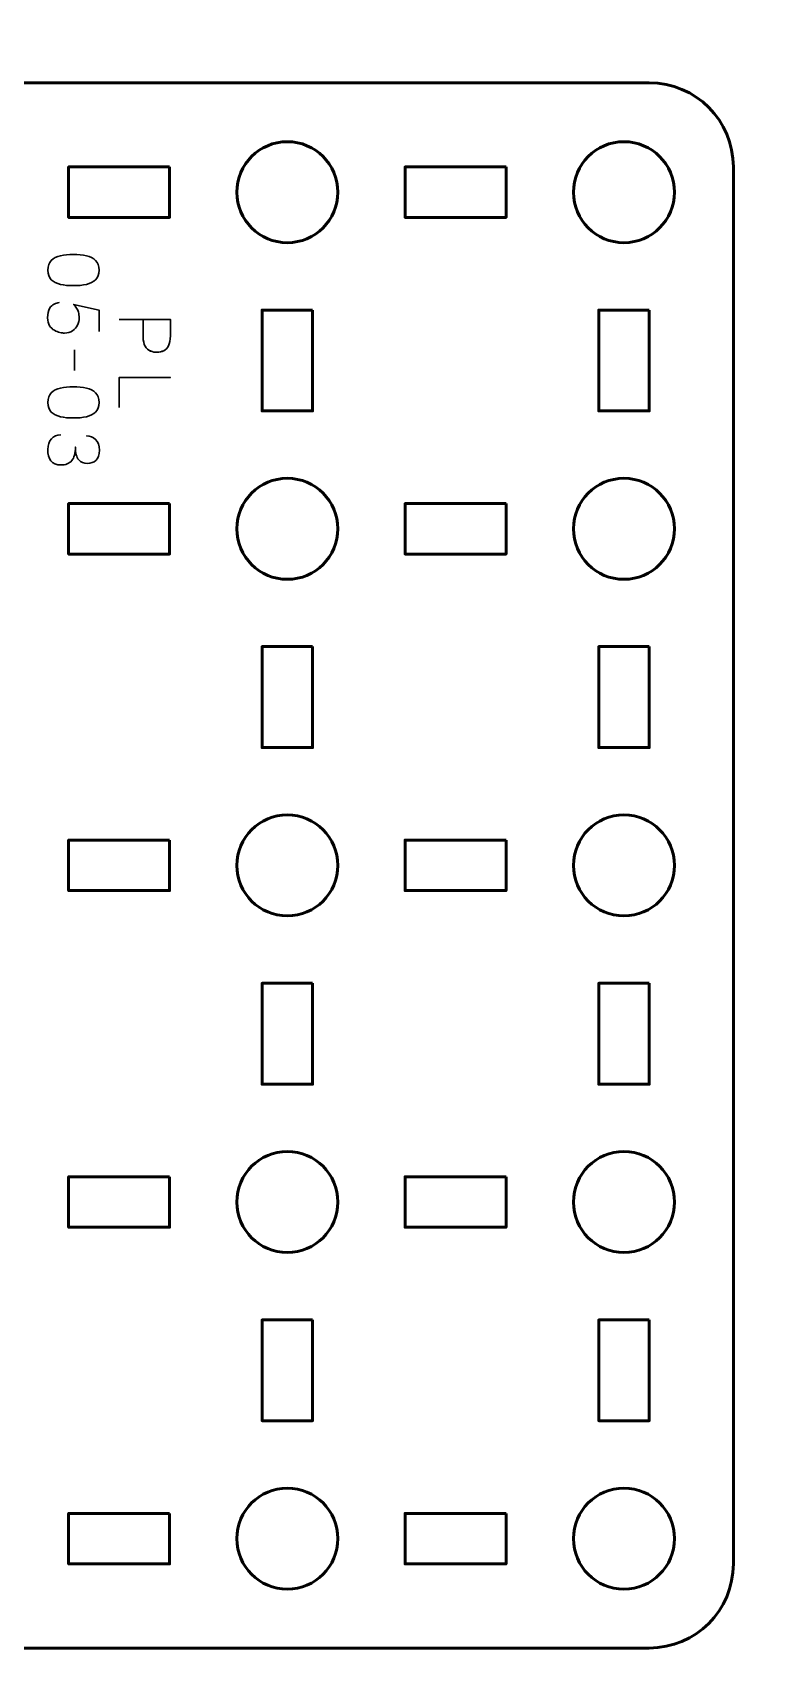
# Model space of a CAD drawing. Header units: centimetres. Extents: x -23.5 to 0, y -29.7 to 0.
# Drawn here: x -12.26 to -7.92, y -24.5 to -14.75 of the extents above; entities that cross this region are included whole.
import ezdxf

# ---------------------------------------------------------------- set-up
doc = ezdxf.new("R2010")
doc.units = ezdxf.units.CM
doc.header["$MEASUREMENT"] = 0
doc.layers.add('Layer 1', color=7, linetype='Continuous')

msp = doc.modelspace()

# ---------------------------------------------------------------- linework, layer by layer
at = {"layer": 'Layer 1', "color": 22, "lineweight": 53}
msp.add_open_spline([(-20.49992, 0.00005), (-20.49992, 0.00005), (-0.49996, 0.00005), (-0.49996, 0.00005), (-0.49996, 0.00005), (-0.22299, 0.00005), (0, -0.22304), (0, -0.50004), (0, -0.50004), (0, -0.50004), (0, -29.19991), (0, -29.19991), (0, -29.19991), (0, -29.47705), (-0.22299, -29.70001), (-0.49996, -29.70001), (-0.49996, -29.70001), (-0.49996, -29.70001), (-20.49992, -29.70001), (-20.49992, -29.70001), (-20.49992, -29.70001), (-20.77692, -29.70001), (-21.00001, -29.47705), (-21.00001, -29.19991), (-21.00001, -29.19991), (-21.00001, -29.19991), (-21.00001, -0.50004), (-21.00001, -0.50004), (-21.00001, -0.50004), (-21.00001, -0.22304), (-20.77692, 0.00005), (-20.49992, 0.00005)], degree=3, knots=[0, 0, 0, 0, 0.125, 0.125, 0.125, 0.125, 0.25, 0.25, 0.25, 0.25, 0.375, 0.375, 0.375, 0.375, 0.5, 0.5, 0.5, 0.5, 0.625, 0.625, 0.625, 0.625, 0.75, 0.75, 0.75, 0.75, 0.875, 0.875, 0.875, 0.875, 1, 1, 1, 1], dxfattribs=at)
at = {"layer": 'Layer 1', "color": 114, "lineweight": 53}
msp.add_open_spline([(-8.09999, -15.55001), (-8.09999, -15.55001), (-8.09999, -23.84991), (-8.09999, -23.84991), (-8.09999, -23.84991), (-8.09999, -24.12691), (-8.32308, -24.35001), (-8.60008, -24.35001), (-8.60008, -24.35001), (-8.60008, -24.35001), (-12.89994, -24.35001), (-12.89994, -24.35001), (-12.89994, -24.35001), (-13.17708, -24.35001), (-13.40004, -24.12691), (-13.40004, -23.84991), (-13.40004, -23.84991), (-13.40004, -23.84991), (-13.40004, -15.55001), (-13.40004, -15.55001), (-13.40004, -15.55001), (-13.40004, -15.27301), (-13.17708, -15.04991), (-12.89994, -15.04991), (-12.89994, -15.04991), (-12.89994, -15.04991), (-8.60008, -15.04991), (-8.60008, -15.04991), (-8.60008, -15.04991), (-8.32308, -15.04991), (-8.09999, -15.27301), (-8.09999, -15.55001)], degree=3, knots=[0, 0, 0, 0, 0.125, 0.125, 0.125, 0.125, 0.25, 0.25, 0.25, 0.25, 0.375, 0.375, 0.375, 0.375, 0.5, 0.5, 0.5, 0.5, 0.625, 0.625, 0.625, 0.625, 0.75, 0.75, 0.75, 0.75, 0.875, 0.875, 0.875, 0.875, 1, 1, 1, 1], dxfattribs=at)
at = {"layer": 'Layer 1', "lineweight": 53}
for points in [[(-10.75009, -15.99994), (-10.91572, -15.99994), (-11.05009, -15.86571), (-11.05009, -15.69994), (-11.05009, -15.69994), (-11.05009, -15.53428), (-10.91572, -15.39994), (-10.75009, -15.39994), (-10.75009, -15.39994), (-10.58432, -15.39994), (-10.45009, -15.53428), (-10.45009, -15.69994), (-10.45009, -15.69994), (-10.45009, -15.86571), (-10.58432, -15.99994), (-10.75009, -15.99994)], [(-8.75002, -15.99994), (-8.91579, -15.99994), (-9.05002, -15.86571), (-9.05002, -15.69994), (-9.05002, -15.69994), (-9.05002, -15.53428), (-8.91579, -15.39994), (-8.75002, -15.39994), (-8.75002, -15.39994), (-8.58435, -15.39994), (-8.45001, -15.53428), (-8.45001, -15.69994), (-8.45001, -15.69994), (-8.45001, -15.86571), (-8.58435, -15.99994), (-8.75002, -15.99994)], [(-11.45, -15.55001), (-11.45, -15.55001), (-11.45, -15.85001), (-11.45, -15.85001), (-11.45, -15.85001), (-11.45, -15.85001), (-12.05, -15.85001), (-12.05, -15.85001), (-12.05, -15.85001), (-12.05, -15.85001), (-12.05, -15.55001), (-12.05, -15.55001), (-12.05, -15.55001), (-12.05, -15.55001), (-11.45, -15.55001), (-11.45, -15.55001)], [(-9.45003, -15.55001), (-9.45003, -15.55001), (-9.45003, -15.85001), (-9.45003, -15.85001), (-9.45003, -15.85001), (-9.45003, -15.85001), (-10.05004, -15.85001), (-10.05004, -15.85001), (-10.05004, -15.85001), (-10.05004, -15.85001), (-10.05004, -15.55001), (-10.05004, -15.55001), (-10.05004, -15.55001), (-10.05004, -15.55001), (-9.45003, -15.55001), (-9.45003, -15.55001)], [(-10.60002, -16.39996), (-10.60002, -16.39996), (-10.60002, -16.99996), (-10.60002, -16.99996), (-10.60002, -16.99996), (-10.60002, -16.99996), (-10.90002, -16.99996), (-10.90002, -16.99996), (-10.90002, -16.99996), (-10.90002, -16.99996), (-10.90002, -16.39996), (-10.90002, -16.39996), (-10.90002, -16.39996), (-10.90002, -16.39996), (-10.60002, -16.39996), (-10.60002, -16.39996)], [(-8.60008, -16.39996), (-8.60008, -16.39996), (-8.60008, -16.99996), (-8.60008, -16.99996), (-8.60008, -16.99996), (-8.60008, -16.99996), (-8.90009, -16.99996), (-8.90009, -16.99996), (-8.90009, -16.99996), (-8.90009, -16.99996), (-8.90009, -16.39996), (-8.90009, -16.39996), (-8.90009, -16.39996), (-8.90009, -16.39996), (-8.60008, -16.39996), (-8.60008, -16.39996)], [(-10.75009, -18.00002), (-10.91572, -18.00002), (-11.05009, -17.86564), (-11.05009, -17.70001), (-11.05009, -17.70001), (-11.05009, -17.53424), (-10.91572, -17.40001), (-10.75009, -17.40001), (-10.75009, -17.40001), (-10.58432, -17.40001), (-10.45009, -17.53424), (-10.45009, -17.70001), (-10.45009, -17.70001), (-10.45009, -17.86564), (-10.58432, -18.00002), (-10.75009, -18.00002)], [(-8.75002, -18.00002), (-8.91579, -18.00002), (-9.05002, -17.86564), (-9.05002, -17.70001), (-9.05002, -17.70001), (-9.05002, -17.53424), (-8.91579, -17.40001), (-8.75002, -17.40001), (-8.75002, -17.40001), (-8.58435, -17.40001), (-8.45001, -17.53424), (-8.45001, -17.70001), (-8.45001, -17.70001), (-8.45001, -17.86564), (-8.58435, -18.00002), (-8.75002, -18.00002)], [(-11.45, -17.54994), (-11.45, -17.54994), (-11.45, -17.84994), (-11.45, -17.84994), (-11.45, -17.84994), (-11.45, -17.84994), (-12.05, -17.84994), (-12.05, -17.84994), (-12.05, -17.84994), (-12.05, -17.84994), (-12.05, -17.54994), (-12.05, -17.54994), (-12.05, -17.54994), (-12.05, -17.54994), (-11.45, -17.54994), (-11.45, -17.54994)], [(-9.45003, -17.54994), (-9.45003, -17.54994), (-9.45003, -17.84994), (-9.45003, -17.84994), (-9.45003, -17.84994), (-9.45003, -17.84994), (-10.05004, -17.84994), (-10.05004, -17.84994), (-10.05004, -17.84994), (-10.05004, -17.84994), (-10.05004, -17.54994), (-10.05004, -17.54994), (-10.05004, -17.54994), (-10.05004, -17.54994), (-9.45003, -17.54994), (-9.45003, -17.54994)], [(-10.60002, -18.39992), (-10.60002, -18.39992), (-10.60002, -18.99993), (-10.60002, -18.99993), (-10.60002, -18.99993), (-10.60002, -18.99993), (-10.90002, -18.99993), (-10.90002, -18.99993), (-10.90002, -18.99993), (-10.90002, -18.99993), (-10.90002, -18.39992), (-10.90002, -18.39992), (-10.90002, -18.39992), (-10.90002, -18.39992), (-10.60002, -18.39992), (-10.60002, -18.39992)], [(-8.60008, -18.39992), (-8.60008, -18.39992), (-8.60008, -18.99993), (-8.60008, -18.99993), (-8.60008, -18.99993), (-8.60008, -18.99993), (-8.90009, -18.99993), (-8.90009, -18.99993), (-8.90009, -18.99993), (-8.90009, -18.99993), (-8.90009, -18.39992), (-8.90009, -18.39992), (-8.90009, -18.39992), (-8.90009, -18.39992), (-8.60008, -18.39992), (-8.60008, -18.39992)], [(-10.75009, -19.99994), (-10.91572, -19.99994), (-11.05009, -19.8656), (-11.05009, -19.69995), (-11.05009, -19.69995), (-11.05009, -19.53432), (-10.91572, -19.39994), (-10.75009, -19.39994), (-10.75009, -19.39994), (-10.58432, -19.39994), (-10.45009, -19.53432), (-10.45009, -19.69995), (-10.45009, -19.69995), (-10.45009, -19.8656), (-10.58432, -19.99994), (-10.75009, -19.99994)], [(-8.75002, -19.99994), (-8.91579, -19.99994), (-9.05002, -19.8656), (-9.05002, -19.69995), (-9.05002, -19.69995), (-9.05002, -19.53432), (-8.91579, -19.39994), (-8.75002, -19.39994), (-8.75002, -19.39994), (-8.58435, -19.39994), (-8.45001, -19.53432), (-8.45001, -19.69995), (-8.45001, -19.69995), (-8.45001, -19.8656), (-8.58435, -19.99994), (-8.75002, -19.99994)], [(-11.45, -19.54987), (-11.45, -19.54987), (-11.45, -19.84987), (-11.45, -19.84987), (-11.45, -19.84987), (-11.45, -19.84987), (-12.05, -19.84987), (-12.05, -19.84987), (-12.05, -19.84987), (-12.05, -19.84987), (-12.05, -19.54987), (-12.05, -19.54987), (-12.05, -19.54987), (-12.05, -19.54987), (-11.45, -19.54987), (-11.45, -19.54987)], [(-9.45003, -19.54987), (-9.45003, -19.54987), (-9.45003, -19.84987), (-9.45003, -19.84987), (-9.45003, -19.84987), (-9.45003, -19.84987), (-10.05004, -19.84987), (-10.05004, -19.84987), (-10.05004, -19.84987), (-10.05004, -19.84987), (-10.05004, -19.54987), (-10.05004, -19.54987), (-10.05004, -19.54987), (-10.05004, -19.54987), (-9.45003, -19.54987), (-9.45003, -19.54987)], [(-10.60002, -20.39999), (-10.60002, -20.39999), (-10.60002, -20.99999), (-10.60002, -20.99999), (-10.60002, -20.99999), (-10.60002, -20.99999), (-10.90002, -20.99999), (-10.90002, -20.99999), (-10.90002, -20.99999), (-10.90002, -20.99999), (-10.90002, -20.39999), (-10.90002, -20.39999), (-10.90002, -20.39999), (-10.90002, -20.39999), (-10.60002, -20.39999), (-10.60002, -20.39999)], [(-8.60008, -20.39999), (-8.60008, -20.39999), (-8.60008, -20.99999), (-8.60008, -20.99999), (-8.60008, -20.99999), (-8.60008, -20.99999), (-8.90009, -20.99999), (-8.90009, -20.99999), (-8.90009, -20.99999), (-8.90009, -20.99999), (-8.90009, -20.39999), (-8.90009, -20.39999), (-8.90009, -20.39999), (-8.90009, -20.39999), (-8.60008, -20.39999), (-8.60008, -20.39999)], [(-10.75009, -21.99991), (-10.91572, -21.99991), (-11.05009, -21.86567), (-11.05009, -21.6999), (-11.05009, -21.6999), (-11.05009, -21.53424), (-10.91572, -21.3999), (-10.75009, -21.3999), (-10.75009, -21.3999), (-10.58432, -21.3999), (-10.45009, -21.53424), (-10.45009, -21.6999), (-10.45009, -21.6999), (-10.45009, -21.86567), (-10.58432, -21.99991), (-10.75009, -21.99991)], [(-8.75002, -21.99991), (-8.91579, -21.99991), (-9.05002, -21.86567), (-9.05002, -21.6999), (-9.05002, -21.6999), (-9.05002, -21.53424), (-8.91579, -21.3999), (-8.75002, -21.3999), (-8.75002, -21.3999), (-8.58435, -21.3999), (-8.45001, -21.53424), (-8.45001, -21.6999), (-8.45001, -21.6999), (-8.45001, -21.86567), (-8.58435, -21.99991), (-8.75002, -21.99991)], [(-11.45, -21.54997), (-11.45, -21.54997), (-11.45, -21.84998), (-11.45, -21.84998), (-11.45, -21.84998), (-11.45, -21.84998), (-12.05, -21.84998), (-12.05, -21.84998), (-12.05, -21.84998), (-12.05, -21.84998), (-12.05, -21.54997), (-12.05, -21.54997), (-12.05, -21.54997), (-12.05, -21.54997), (-11.45, -21.54997), (-11.45, -21.54997)], [(-9.45003, -21.54997), (-9.45003, -21.54997), (-9.45003, -21.84998), (-9.45003, -21.84998), (-9.45003, -21.84998), (-9.45003, -21.84998), (-10.05004, -21.84998), (-10.05004, -21.84998), (-10.05004, -21.84998), (-10.05004, -21.84998), (-10.05004, -21.54997), (-10.05004, -21.54997), (-10.05004, -21.54997), (-10.05004, -21.54997), (-9.45003, -21.54997), (-9.45003, -21.54997)], [(-10.60002, -22.39996), (-10.60002, -22.39996), (-10.60002, -22.99996), (-10.60002, -22.99996), (-10.60002, -22.99996), (-10.60002, -22.99996), (-10.90002, -22.99996), (-10.90002, -22.99996), (-10.90002, -22.99996), (-10.90002, -22.99996), (-10.90002, -22.39996), (-10.90002, -22.39996), (-10.90002, -22.39996), (-10.90002, -22.39996), (-10.60002, -22.39996), (-10.60002, -22.39996)], [(-8.60008, -22.39996), (-8.60008, -22.39996), (-8.60008, -22.99996), (-8.60008, -22.99996), (-8.60008, -22.99996), (-8.60008, -22.99996), (-8.90009, -22.99996), (-8.90009, -22.99996), (-8.90009, -22.99996), (-8.90009, -22.99996), (-8.90009, -22.39996), (-8.90009, -22.39996), (-8.90009, -22.39996), (-8.90009, -22.39996), (-8.60008, -22.39996), (-8.60008, -22.39996)], [(-10.75009, -23.99998), (-10.91572, -23.99998), (-11.05009, -23.86561), (-11.05009, -23.69998), (-11.05009, -23.69998), (-11.05009, -23.53421), (-10.91572, -23.39998), (-10.75009, -23.39998), (-10.75009, -23.39998), (-10.58432, -23.39998), (-10.45009, -23.53421), (-10.45009, -23.69998), (-10.45009, -23.69998), (-10.45009, -23.86561), (-10.58432, -23.99998), (-10.75009, -23.99998)], [(-8.75002, -23.99998), (-8.91579, -23.99998), (-9.05002, -23.86561), (-9.05002, -23.69998), (-9.05002, -23.69998), (-9.05002, -23.53421), (-8.91579, -23.39998), (-8.75002, -23.39998), (-8.75002, -23.39998), (-8.58435, -23.39998), (-8.45001, -23.53421), (-8.45001, -23.69998), (-8.45001, -23.69998), (-8.45001, -23.86561), (-8.58435, -23.99998), (-8.75002, -23.99998)], [(-11.45, -23.54991), (-11.45, -23.54991), (-11.45, -23.84991), (-11.45, -23.84991), (-11.45, -23.84991), (-11.45, -23.84991), (-12.05, -23.84991), (-12.05, -23.84991), (-12.05, -23.84991), (-12.05, -23.84991), (-12.05, -23.54991), (-12.05, -23.54991), (-12.05, -23.54991), (-12.05, -23.54991), (-11.45, -23.54991), (-11.45, -23.54991)], [(-9.45003, -23.54991), (-9.45003, -23.54991), (-9.45003, -23.84991), (-9.45003, -23.84991), (-9.45003, -23.84991), (-9.45003, -23.84991), (-10.05004, -23.84991), (-10.05004, -23.84991), (-10.05004, -23.84991), (-10.05004, -23.84991), (-10.05004, -23.54991), (-10.05004, -23.54991), (-10.05004, -23.54991), (-10.05004, -23.54991), (-9.45003, -23.54991), (-9.45003, -23.54991)]]:
    msp.add_open_spline(points, degree=3, knots=[0, 0, 0, 0, 0.25, 0.25, 0.25, 0.25, 0.5, 0.5, 0.5, 0.5, 0.75, 0.75, 0.75, 0.75, 1, 1, 1, 1], dxfattribs=at)
at = {"layer": 'Layer 1', "color": 40, "lineweight": 30}
for points, knots in [([(-12.17334, -16.16282), (-12.17305, -16.18734), (-12.16617, -16.20635), (-12.15266, -16.21986), (-12.15266, -16.21986), (-12.13915, -16.23323), (-12.12095, -16.24258), (-12.09795, -16.24784), (-12.09795, -16.24784), (-12.07509, -16.25292), (-12.04944, -16.25542), (-12.0209, -16.25514), (-12.0209, -16.25514), (-11.99282, -16.25542), (-11.96717, -16.25292), (-11.94417, -16.24784), (-11.94417, -16.24784), (-11.92142, -16.24258), (-11.90321, -16.23323), (-11.88946, -16.21986), (-11.88946, -16.21986), (-11.87594, -16.20635), (-11.86892, -16.18734), (-11.8685, -16.16282), (-11.8685, -16.16282), (-11.86892, -16.13816), (-11.87594, -16.11911), (-11.88946, -16.10578), (-11.88946, -16.10578), (-11.90321, -16.09226), (-11.92142, -16.08302), (-11.94417, -16.07794), (-11.94417, -16.07794), (-11.96717, -16.07269), (-11.99282, -16.07022), (-12.0209, -16.0706), (-12.0209, -16.0706), (-12.04944, -16.07022), (-12.07509, -16.07269), (-12.09795, -16.07794), (-12.09795, -16.07794), (-12.12095, -16.08302), (-12.13915, -16.09226), (-12.15266, -16.10578), (-12.15266, -16.10578), (-12.16617, -16.11911), (-12.17305, -16.13816), (-12.17334, -16.16282)], [0, 0, 0, 0, 0.0833333, 0.0833333, 0.0833333, 0.0833333, 0.1666667, 0.1666667, 0.1666667, 0.1666667, 0.25, 0.25, 0.25, 0.25, 0.3333333, 0.3333333, 0.3333333, 0.3333333, 0.4166667, 0.4166667, 0.4166667, 0.4166667, 0.5, 0.5, 0.5, 0.5, 0.5833333, 0.5833333, 0.5833333, 0.5833333, 0.6666667, 0.6666667, 0.6666667, 0.6666667, 0.75, 0.75, 0.75, 0.75, 0.8333333, 0.8333333, 0.8333333, 0.8333333, 0.9166667, 0.9166667, 0.9166667, 0.9166667, 1, 1, 1, 1]), ([(-12.17334, -16.16282), (-12.17305, -16.18734), (-12.16617, -16.20635), (-12.15266, -16.21986), (-12.15266, -16.21986), (-12.13915, -16.23323), (-12.12095, -16.24258), (-12.09795, -16.24784), (-12.09795, -16.24784), (-12.07509, -16.25292), (-12.04944, -16.25542), (-12.0209, -16.25514), (-12.0209, -16.25514), (-11.99282, -16.25542), (-11.96717, -16.25292), (-11.94417, -16.24784), (-11.94417, -16.24784), (-11.92142, -16.24258), (-11.90321, -16.23323), (-11.88946, -16.21986), (-11.88946, -16.21986), (-11.87594, -16.20635), (-11.86892, -16.18734), (-11.8685, -16.16282), (-11.8685, -16.16282), (-11.86892, -16.13816), (-11.87594, -16.11911), (-11.88946, -16.10578), (-11.88946, -16.10578), (-11.90321, -16.09226), (-11.92142, -16.08302), (-11.94417, -16.07794), (-11.94417, -16.07794), (-11.96717, -16.07269), (-11.99282, -16.07022), (-12.0209, -16.0706), (-12.0209, -16.0706), (-12.04944, -16.07022), (-12.07509, -16.07269), (-12.09795, -16.07794), (-12.09795, -16.07794), (-12.12095, -16.08302), (-12.13915, -16.09226), (-12.15266, -16.10578), (-12.15266, -16.10578), (-12.16617, -16.11911), (-12.17305, -16.13816), (-12.17334, -16.16282)], [0, 0, 0, 0, 0.0833333, 0.0833333, 0.0833333, 0.0833333, 0.1666667, 0.1666667, 0.1666667, 0.1666667, 0.25, 0.25, 0.25, 0.25, 0.3333333, 0.3333333, 0.3333333, 0.3333333, 0.4166667, 0.4166667, 0.4166667, 0.4166667, 0.5, 0.5, 0.5, 0.5, 0.5833333, 0.5833333, 0.5833333, 0.5833333, 0.6666667, 0.6666667, 0.6666667, 0.6666667, 0.75, 0.75, 0.75, 0.75, 0.8333333, 0.8333333, 0.8333333, 0.8333333, 0.9166667, 0.9166667, 0.9166667, 0.9166667, 1, 1, 1, 1]), ([(-11.86808, -16.52731), (-11.86808, -16.52731), (-11.86808, -16.40024), (-11.86808, -16.40024), (-11.86808, -16.40024), (-11.86808, -16.40024), (-12.01967, -16.36648), (-12.01967, -16.36648), (-12.01967, -16.36648), (-12.01307, -16.3742), (-12.00714, -16.38165), (-12.00217, -16.38895), (-12.00217, -16.38895), (-11.99733, -16.39597), (-11.99363, -16.40412), (-11.99102, -16.41333), (-11.99102, -16.41333), (-11.98852, -16.42243), (-11.98728, -16.43386), (-11.987, -16.44765), (-11.987, -16.44765), (-11.98714, -16.46183), (-11.99031, -16.47577), (-11.99666, -16.48942), (-11.99666, -16.48942), (-12.00316, -16.5029), (-12.01279, -16.51422), (-12.02559, -16.52318), (-12.02559, -16.52318), (-12.03868, -16.532), (-12.05508, -16.53666), (-12.07466, -16.53708), (-12.07466, -16.53708), (-12.08154, -16.53708), (-12.09036, -16.53585), (-12.10126, -16.53362), (-12.10126, -16.53362), (-12.11213, -16.53115), (-12.12317, -16.52675), (-12.13432, -16.5204), (-12.13432, -16.5204), (-12.14564, -16.51394), (-12.15513, -16.50484), (-12.16272, -16.49298), (-12.16272, -16.49298), (-12.17044, -16.48099), (-12.17429, -16.46557), (-12.17457, -16.44684), (-12.17457, -16.44684), (-12.17415, -16.42176), (-12.17016, -16.40299), (-12.16243, -16.39061), (-12.16243, -16.39061), (-12.15471, -16.37791), (-12.1455, -16.36937), (-12.13488, -16.36482), (-12.13488, -16.36482), (-12.12441, -16.36002), (-12.11488, -16.35699), (-12.10606, -16.35586), (-12.10606, -16.35586), (-12.11488, -16.35699), (-12.12441, -16.36002), (-12.13488, -16.36482), (-12.13488, -16.36482), (-12.1455, -16.36937), (-12.15471, -16.37791), (-12.16243, -16.39061), (-12.16243, -16.39061), (-12.17016, -16.40299), (-12.17415, -16.42176), (-12.17457, -16.44684), (-12.17457, -16.44684), (-12.17429, -16.46557), (-12.17044, -16.48099), (-12.16272, -16.49298), (-12.16272, -16.49298), (-12.15513, -16.50484), (-12.14564, -16.51394), (-12.13432, -16.5204), (-12.13432, -16.5204), (-12.12317, -16.52675), (-12.11213, -16.53115), (-12.10126, -16.53362), (-12.10126, -16.53362), (-12.09036, -16.53585), (-12.08154, -16.53708), (-12.07466, -16.53708), (-12.07466, -16.53708), (-12.05508, -16.53666), (-12.03868, -16.532), (-12.02559, -16.52318), (-12.02559, -16.52318), (-12.01279, -16.51422), (-12.00316, -16.5029), (-11.99666, -16.48942), (-11.99666, -16.48942), (-11.99031, -16.47577), (-11.98714, -16.46183), (-11.987, -16.44765), (-11.987, -16.44765), (-11.98728, -16.43386), (-11.98852, -16.42243), (-11.99102, -16.41333), (-11.99102, -16.41333), (-11.99363, -16.40412), (-11.99733, -16.39597), (-12.00217, -16.38895), (-12.00217, -16.38895), (-12.00714, -16.38165), (-12.01307, -16.3742), (-12.01967, -16.36648), (-12.01967, -16.36648), (-12.01967, -16.36648), (-11.86808, -16.40024), (-11.86808, -16.40024), (-11.86808, -16.40024), (-11.86808, -16.40024), (-11.86808, -16.52731), (-11.86808, -16.52731)], [0, 0, 0, 0, 0.0333333, 0.0333333, 0.0333333, 0.0333333, 0.0666667, 0.0666667, 0.0666667, 0.0666667, 0.1, 0.1, 0.1, 0.1, 0.1333333, 0.1333333, 0.1333333, 0.1333333, 0.1666667, 0.1666667, 0.1666667, 0.1666667, 0.2, 0.2, 0.2, 0.2, 0.2333333, 0.2333333, 0.2333333, 0.2333333, 0.2666667, 0.2666667, 0.2666667, 0.2666667, 0.3, 0.3, 0.3, 0.3, 0.3333333, 0.3333333, 0.3333333, 0.3333333, 0.3666667, 0.3666667, 0.3666667, 0.3666667, 0.4, 0.4, 0.4, 0.4, 0.4333333, 0.4333333, 0.4333333, 0.4333333, 0.4666667, 0.4666667, 0.4666667, 0.4666667, 0.5, 0.5, 0.5, 0.5, 0.5333333, 0.5333333, 0.5333333, 0.5333333, 0.5666667, 0.5666667, 0.5666667, 0.5666667, 0.6, 0.6, 0.6, 0.6, 0.6333333, 0.6333333, 0.6333333, 0.6333333, 0.6666667, 0.6666667, 0.6666667, 0.6666667, 0.7, 0.7, 0.7, 0.7, 0.7333333, 0.7333333, 0.7333333, 0.7333333, 0.7666667, 0.7666667, 0.7666667, 0.7666667, 0.8, 0.8, 0.8, 0.8, 0.8333333, 0.8333333, 0.8333333, 0.8333333, 0.8666667, 0.8666667, 0.8666667, 0.8666667, 0.9, 0.9, 0.9, 0.9, 0.9333333, 0.9333333, 0.9333333, 0.9333333, 0.9666667, 0.9666667, 0.9666667, 0.9666667, 1, 1, 1, 1]), ([(-11.75, -16.45538), (-11.75, -16.45538), (-11.44474, -16.45538), (-11.44474, -16.45538), (-11.44474, -16.45538), (-11.44474, -16.45538), (-11.44474, -16.55267), (-11.44474, -16.55267), (-11.44474, -16.55267), (-11.44503, -16.57829), (-11.44877, -16.59829), (-11.45593, -16.61247), (-11.45593, -16.61247), (-11.46323, -16.62637), (-11.47272, -16.63618), (-11.48457, -16.64182), (-11.48457, -16.64182), (-11.49643, -16.64732), (-11.50927, -16.65036), (-11.52302, -16.65092), (-11.52302, -16.65092), (-11.5371, -16.65159), (-11.55044, -16.64927), (-11.56314, -16.64376), (-11.56314, -16.64376), (-11.5758, -16.63822), (-11.58628, -16.62873), (-11.59443, -16.6155), (-11.59443, -16.6155), (-11.60254, -16.60199), (-11.60667, -16.58379), (-11.60695, -16.56065), (-11.60695, -16.56065), (-11.60695, -16.56065), (-11.60695, -16.45538), (-11.60695, -16.45538), (-11.60695, -16.45538), (-11.60695, -16.45538), (-11.60695, -16.56065), (-11.60695, -16.56065), (-11.60695, -16.56065), (-11.60667, -16.5834), (-11.60254, -16.60143), (-11.59443, -16.61494), (-11.59443, -16.61494), (-11.58628, -16.62831), (-11.5758, -16.63783), (-11.56314, -16.64348), (-11.56314, -16.64348), (-11.55044, -16.64898), (-11.5371, -16.65145), (-11.52302, -16.65092), (-11.52302, -16.65092), (-11.50927, -16.65036), (-11.49643, -16.64732), (-11.48457, -16.64168), (-11.48457, -16.64168), (-11.47272, -16.63589), (-11.46323, -16.62598), (-11.45593, -16.61205), (-11.45593, -16.61205), (-11.44877, -16.59787), (-11.44503, -16.578), (-11.44474, -16.55267), (-11.44474, -16.55267), (-11.44474, -16.55267), (-11.44474, -16.45538), (-11.44474, -16.45538), (-11.44474, -16.45538), (-11.44474, -16.45538), (-11.75, -16.45538), (-11.75, -16.45538)], [0, 0, 0, 0, 0.0555556, 0.0555556, 0.0555556, 0.0555556, 0.1111111, 0.1111111, 0.1111111, 0.1111111, 0.1666667, 0.1666667, 0.1666667, 0.1666667, 0.2222222, 0.2222222, 0.2222222, 0.2222222, 0.2777778, 0.2777778, 0.2777778, 0.2777778, 0.3333333, 0.3333333, 0.3333333, 0.3333333, 0.3888889, 0.3888889, 0.3888889, 0.3888889, 0.4444444, 0.4444444, 0.4444444, 0.4444444, 0.5, 0.5, 0.5, 0.5, 0.5555556, 0.5555556, 0.5555556, 0.5555556, 0.6111111, 0.6111111, 0.6111111, 0.6111111, 0.6666667, 0.6666667, 0.6666667, 0.6666667, 0.7222222, 0.7222222, 0.7222222, 0.7222222, 0.7777778, 0.7777778, 0.7777778, 0.7777778, 0.8333333, 0.8333333, 0.8333333, 0.8333333, 0.8888889, 0.8888889, 0.8888889, 0.8888889, 0.9444444, 0.9444444, 0.9444444, 0.9444444, 1, 1, 1, 1]), ([(-12.17334, -16.94913), (-12.17305, -16.97364), (-12.16617, -16.99266), (-12.15266, -17.00617), (-12.15266, -17.00617), (-12.13915, -17.01954), (-12.12095, -17.02892), (-12.09795, -17.03415), (-12.09795, -17.03415), (-12.07509, -17.03926), (-12.04944, -17.04173), (-12.0209, -17.04145), (-12.0209, -17.04145), (-11.99282, -17.04173), (-11.96717, -17.03926), (-11.94417, -17.03415), (-11.94417, -17.03415), (-11.92142, -17.02892), (-11.90321, -17.01954), (-11.88946, -17.00617), (-11.88946, -17.00617), (-11.87594, -16.99266), (-11.86892, -16.97364), (-11.8685, -16.94913), (-11.8685, -16.94913), (-11.86892, -16.92447), (-11.87594, -16.90545), (-11.88946, -16.89208), (-11.88946, -16.89208), (-11.90321, -16.87857), (-11.92142, -16.86933), (-11.94417, -16.86425), (-11.94417, -16.86425), (-11.96717, -16.85899), (-11.99282, -16.85652), (-12.0209, -16.85695), (-12.0209, -16.85695), (-12.04944, -16.85652), (-12.07509, -16.85899), (-12.09795, -16.86425), (-12.09795, -16.86425), (-12.12095, -16.86933), (-12.13915, -16.87857), (-12.15266, -16.89208), (-12.15266, -16.89208), (-12.16617, -16.90545), (-12.17305, -16.92447), (-12.17334, -16.94913)], [0, 0, 0, 0, 0.0833333, 0.0833333, 0.0833333, 0.0833333, 0.1666667, 0.1666667, 0.1666667, 0.1666667, 0.25, 0.25, 0.25, 0.25, 0.3333333, 0.3333333, 0.3333333, 0.3333333, 0.4166667, 0.4166667, 0.4166667, 0.4166667, 0.5, 0.5, 0.5, 0.5, 0.5833333, 0.5833333, 0.5833333, 0.5833333, 0.6666667, 0.6666667, 0.6666667, 0.6666667, 0.75, 0.75, 0.75, 0.75, 0.8333333, 0.8333333, 0.8333333, 0.8333333, 0.9166667, 0.9166667, 0.9166667, 0.9166667, 1, 1, 1, 1]), ([(-12.17334, -16.94913), (-12.17305, -16.97364), (-12.16617, -16.99266), (-12.15266, -17.00617), (-12.15266, -17.00617), (-12.13915, -17.01954), (-12.12095, -17.02892), (-12.09795, -17.03415), (-12.09795, -17.03415), (-12.07509, -17.03926), (-12.04944, -17.04173), (-12.0209, -17.04145), (-12.0209, -17.04145), (-11.99282, -17.04173), (-11.96717, -17.03926), (-11.94417, -17.03415), (-11.94417, -17.03415), (-11.92142, -17.02892), (-11.90321, -17.01954), (-11.88946, -17.00617), (-11.88946, -17.00617), (-11.87594, -16.99266), (-11.86892, -16.97364), (-11.8685, -16.94913), (-11.8685, -16.94913), (-11.86892, -16.92447), (-11.87594, -16.90545), (-11.88946, -16.89208), (-11.88946, -16.89208), (-11.90321, -16.87857), (-11.92142, -16.86933), (-11.94417, -16.86425), (-11.94417, -16.86425), (-11.96717, -16.85899), (-11.99282, -16.85652), (-12.0209, -16.85695), (-12.0209, -16.85695), (-12.04944, -16.85652), (-12.07509, -16.85899), (-12.09795, -16.86425), (-12.09795, -16.86425), (-12.12095, -16.86933), (-12.13915, -16.87857), (-12.15266, -16.89208), (-12.15266, -16.89208), (-12.16617, -16.90545), (-12.17305, -16.92447), (-12.17334, -16.94913)], [0, 0, 0, 0, 0.0833333, 0.0833333, 0.0833333, 0.0833333, 0.1666667, 0.1666667, 0.1666667, 0.1666667, 0.25, 0.25, 0.25, 0.25, 0.3333333, 0.3333333, 0.3333333, 0.3333333, 0.4166667, 0.4166667, 0.4166667, 0.4166667, 0.5, 0.5, 0.5, 0.5, 0.5833333, 0.5833333, 0.5833333, 0.5833333, 0.6666667, 0.6666667, 0.6666667, 0.6666667, 0.75, 0.75, 0.75, 0.75, 0.8333333, 0.8333333, 0.8333333, 0.8333333, 0.9166667, 0.9166667, 0.9166667, 0.9166667, 1, 1, 1, 1]), ([(-11.75, -16.97999), (-11.75, -16.97999), (-11.75, -16.80181), (-11.75, -16.80181), (-11.75, -16.80181), (-11.75, -16.80181), (-11.44474, -16.80181), (-11.44474, -16.80181), (-11.44474, -16.80181), (-11.44474, -16.80181), (-11.75, -16.80181), (-11.75, -16.80181), (-11.75, -16.80181), (-11.75, -16.80181), (-11.75, -16.97999), (-11.75, -16.97999)], [0, 0, 0, 0, 0.25, 0.25, 0.25, 0.25, 0.5, 0.5, 0.5, 0.5, 0.75, 0.75, 0.75, 0.75, 1, 1, 1, 1]), ([(-12.09671, -17.14217), (-12.11971, -17.14217), (-12.1382, -17.14989), (-12.15196, -17.16534), (-12.15196, -17.16534), (-12.16603, -17.18048), (-12.17305, -17.20186), (-12.17334, -17.22941), (-12.17334, -17.22941), (-12.17348, -17.25671), (-12.16741, -17.27876), (-12.15513, -17.29541), (-12.15513, -17.29541), (-12.14275, -17.31182), (-12.12275, -17.32021), (-12.09505, -17.32078), (-12.09505, -17.32078), (-12.06708, -17.32078), (-12.04574, -17.31224), (-12.0311, -17.29502), (-12.0311, -17.29502), (-12.01649, -17.27763), (-12.00919, -17.25065), (-12.00905, -17.21413), (-12.00905, -17.21413), (-12.00894, -17.25008), (-12.00231, -17.27545), (-11.98936, -17.29005), (-11.98936, -17.29005), (-11.97641, -17.30451), (-11.95959, -17.31153), (-11.93877, -17.31115), (-11.93877, -17.31115), (-11.9181, -17.31125), (-11.90103, -17.30533), (-11.88737, -17.29351), (-11.88737, -17.29351), (-11.874, -17.28137), (-11.86698, -17.26112), (-11.86645, -17.23272), (-11.86645, -17.23272), (-11.86712, -17.20404), (-11.87485, -17.18284), (-11.8896, -17.16891), (-11.8896, -17.16891), (-11.90434, -17.15487), (-11.92212, -17.14799), (-11.94304, -17.14809), (-11.94304, -17.14809), (-11.92212, -17.14799), (-11.90434, -17.15487), (-11.8896, -17.16891), (-11.8896, -17.16891), (-11.87485, -17.18284), (-11.86712, -17.20404), (-11.86645, -17.23272), (-11.86645, -17.23272), (-11.86698, -17.26112), (-11.874, -17.28137), (-11.88737, -17.29351), (-11.88737, -17.29351), (-11.90103, -17.30533), (-11.9181, -17.31125), (-11.93877, -17.31115), (-11.93877, -17.31115), (-11.95959, -17.31153), (-11.97641, -17.30451), (-11.98936, -17.29005), (-11.98936, -17.29005), (-12.00231, -17.27545), (-12.00894, -17.25008), (-12.00905, -17.21413), (-12.00905, -17.21413), (-12.00919, -17.25065), (-12.01649, -17.27763), (-12.0311, -17.29502), (-12.0311, -17.29502), (-12.04574, -17.31224), (-12.06708, -17.32078), (-12.09505, -17.32078), (-12.09505, -17.32078), (-12.12275, -17.32021), (-12.14275, -17.31182), (-12.15513, -17.29541), (-12.15513, -17.29541), (-12.16741, -17.27876), (-12.17348, -17.25671), (-12.17334, -17.22941), (-12.17334, -17.22941), (-12.17305, -17.20186), (-12.16603, -17.18048), (-12.15196, -17.16534), (-12.15196, -17.16534), (-12.1382, -17.14989), (-12.11971, -17.14217), (-12.09671, -17.14217)], [0, 0, 0, 0, 0.0416667, 0.0416667, 0.0416667, 0.0416667, 0.0833333, 0.0833333, 0.0833333, 0.0833333, 0.125, 0.125, 0.125, 0.125, 0.1666667, 0.1666667, 0.1666667, 0.1666667, 0.2083333, 0.2083333, 0.2083333, 0.2083333, 0.25, 0.25, 0.25, 0.25, 0.2916667, 0.2916667, 0.2916667, 0.2916667, 0.3333333, 0.3333333, 0.3333333, 0.3333333, 0.375, 0.375, 0.375, 0.375, 0.4166667, 0.4166667, 0.4166667, 0.4166667, 0.4583333, 0.4583333, 0.4583333, 0.4583333, 0.5, 0.5, 0.5, 0.5, 0.5416667, 0.5416667, 0.5416667, 0.5416667, 0.5833333, 0.5833333, 0.5833333, 0.5833333, 0.625, 0.625, 0.625, 0.625, 0.6666667, 0.6666667, 0.6666667, 0.6666667, 0.7083333, 0.7083333, 0.7083333, 0.7083333, 0.75, 0.75, 0.75, 0.75, 0.7916667, 0.7916667, 0.7916667, 0.7916667, 0.8333333, 0.8333333, 0.8333333, 0.8333333, 0.875, 0.875, 0.875, 0.875, 0.9166667, 0.9166667, 0.9166667, 0.9166667, 0.9583333, 0.9583333, 0.9583333, 0.9583333, 1, 1, 1, 1])]:
    msp.add_open_spline(points, degree=3, knots=knots, dxfattribs=at)
msp.add_open_spline([(-12.01374, -16.63699), (-12.01374, -16.63699), (-12.01374, -16.76018), (-12.01374, -16.76018)], degree=3, dxfattribs=at)

doc.saveas('drawing.dxf')
